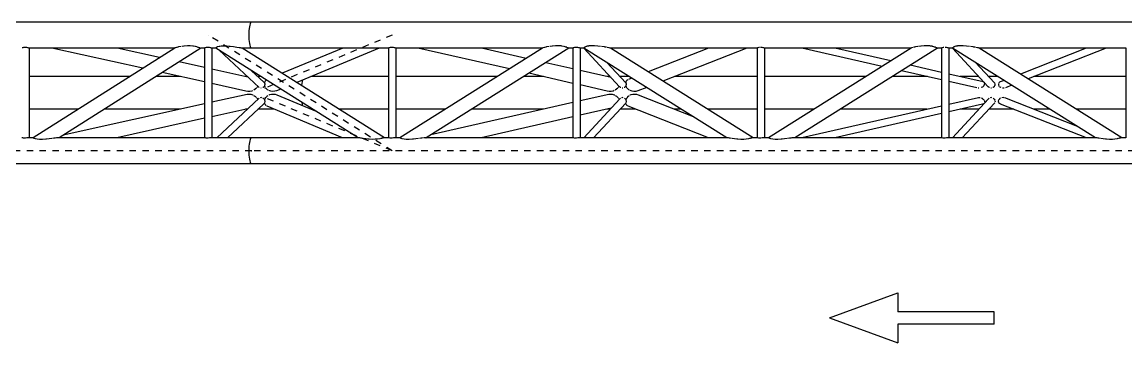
# Model space of a CAD drawing. Header units: millimetres. Extents: x 149919 to 150445, y 136651 to 136866.
# Drawn here: x 150213.99 to 150231.16, y 136787.48 to 136792.48 of the extents above; entities that cross this region are included whole.
import ezdxf

# ---------------------------------------------------------------- set-up
doc = ezdxf.new("R2010")
doc.units = ezdxf.units.MM
doc.header["$LTSCALE"] = 0.25
doc.linetypes.add('CENTER', pattern=[50.8, 31.75, -6.35, 6.35, -6.35])
doc.linetypes.add('XKITLINE00', pattern=[0])

# ---------------------------------------------------------------- blocks, each defined once
blk = doc.blocks.new('çatıı')
at = {"color": 8, "linetype": 'XKITLINE00'}
for p, q in [((7574.7, 14210.6), (6406.2, 14210.6)), ((7571.3, 14203.3), (7570.8, 14200.4)), ((7571.8, 14205.8), (7571.3, 14203.3)), ((7572.4, 14207.9), (7571.8, 14205.8)), ((7572.4, 14207.9), (7571.8, 14205.8)), ((7573.1, 14209.4), (7572.4, 14207.9)), ((7573.1, 14209.4), (7572.4, 14207.9)), ((7573.9, 14210.3), (7573.1, 14209.4)), ((7573.9, 14210.3), (7573.1, 14209.4)), ((7574.7, 14210.6), (7573.9, 14210.3)), ((7574.7, 14210.6), (7573.9, 14210.3)), ((9008.6, 14210.6), (7574.7, 14210.6)), ((7570.3, 14193.8), (7570.2, 14190.3)), ((7570.2, 14190.3), (7570.3, 14186.7)), ((7570.5, 14197.2), (7570.3, 14193.8)), ((7570.3, 14186.7), (7570.5, 14183.3)), ((7570.8, 14200.4), (7570.5, 14197.2)), ((7217.6, 14170.4), (7217.5, 14170.3)), ((7217.8, 14170.4), (7217.6, 14170.4)), ((7218.4, 14170.7), (7217.8, 14170.4)), ((7219.6, 14171), (7218.4, 14170.7)), ((7221.2, 14171.1), (7219.6, 14171)), ((7223, 14171), (7221.2, 14171.1)), ((7224.7, 14170.8), (7223, 14171)), ((7226.3, 14170.4), (7224.7, 14170.8)), ((7226.4, 14170.4), (7226.3, 14170.4)), ((7227.1, 14170.3), (7226.4, 14170.4)), ((7227.6, 14170.2), (7227.3, 14170.3)), ((7228.4, 14170), (7227.6, 14170.2)), ((7228.5, 14169.9), (7228.4, 14170)), ((7228.6, 14170), (7228.5, 14169.9)), ((7454.7, 14170), (7228.6, 14170)), ((7228.7, 14170), (7228.7, 14030.6)), ((7454.9, 14170.1), (7234.6, 14030.6)), ((7405.3, 14138.7), (7264, 14170)), ((7495.5, 14170), (7275.4, 14030.6)), ((7431.5, 14155.3), (7365.2, 14170)), ((7455.2, 14170.3), (7454.9, 14170.1)), ((7455.5, 14170.4), (7455.3, 14170.3)), ((7455.6, 14170.4), (7455.5, 14170.4)), ((7457.7, 14171.1), (7455.6, 14170.4)), ((7458.1, 14171.1), (7457.7, 14171.1)), ((7459.8, 14171.5), (7458.5, 14171.2)), ((7461, 14171.8), (7459.8, 14171.5)), ((7465.2, 14172.6), (7461, 14171.8)), ((7465.2, 14172.6), (7465.2, 14172.6)), ((7469.4, 14173.1), (7466.3, 14172.7)), ((7469.8, 14173.2), (7469.4, 14173.1)), ((7474.7, 14173.6), (7469.8, 14173.2)), ((7479.2, 14173.7), (7474.7, 14173.6)), ((7483.2, 14173.3), (7479.2, 14173.7)), ((7484, 14173.1), (7483.2, 14173.3)), ((7486.8, 14172.7), (7484, 14173.1)), ((7489.6, 14172), (7487.2, 14172.6)), ((7490.6, 14171.5), (7489.6, 14172)), ((7491.7, 14171.2), (7490.6, 14171.5)), ((7493.6, 14170.5), (7492, 14171.1)), ((7493.6, 14170.5), (7493.7, 14170.4)), ((7494.1, 14170.3), (7493.7, 14170.4)), ((7494.9, 14170.1), (7494.3, 14170.3)), ((7495.1, 14169.9), (7494.9, 14170.1)), ((7495.4, 14170), (7495.1, 14169.9)), ((7501.4, 14170), (7495.5, 14170)), ((7501.6, 14170.3), (7501.4, 14170.1)), ((7501.4, 14170.1), (7501.4, 14030.5)), ((7501.7, 14170.4), (7501.6, 14170.3)), ((7502, 14170.4), (7501.7, 14170.4)), ((7502.5, 14170.7), (7502, 14170.4)), ((7503.8, 14171), (7502.5, 14170.7)), ((7505.4, 14171.1), (7503.8, 14171)), ((7507.1, 14171.1), (7505.4, 14171.1)), ((7508.9, 14170.8), (7507.1, 14171.1)), ((7510.5, 14170.5), (7508.9, 14170.8)), ((7510.6, 14170.4), (7510.5, 14170.5)), ((7511.3, 14170.3), (7510.6, 14170.4)), ((7511.8, 14170.2), (7511.6, 14170.3)), ((7512.6, 14170), (7511.8, 14170.2)), ((7512.8, 14170), (7512.6, 14169.9)), ((7512.6, 14169.9), (7512.6, 14170)), ((7518.9, 14170), (7512.8, 14170)), ((7512.8, 14170), (7512.8, 14030.6)), ((7518.9, 14170.3), (7518.7, 14170.1)), ((7740.6, 14030.5), (7518.7, 14170.1)), ((7519.8, 14171.1), (7518.9, 14170.6)), ((7518.9, 14170.6), (7518.9, 14170.3)), ((7520.1, 14171.2), (7519.8, 14171.1)), ((7521.4, 14171.9), (7520.1, 14171.2)), ((7523.9, 14172.5), (7521.4, 14171.9)), ((7525.4, 14172.7), (7523.9, 14172.5)), ((7527.1, 14173.1), (7525.4, 14172.7)), ((7531.3, 14173.3), (7527.1, 14173.1)), ((7536.1, 14173.1), (7531.3, 14173.3)), ((7539.8, 14172.7), (7536.1, 14173.1)), ((7541.4, 14172.6), (7539.8, 14172.7)), ((7546.6, 14172), (7541.4, 14172.6)), ((7551.6, 14171.2), (7546.6, 14172)), ((7555.4, 14170.6), (7551.6, 14171.2)), ((7557.3, 14170.3), (7555.4, 14170.6)), ((7558.3, 14170.2), (7557.3, 14170.3)), ((7559.8, 14169.9), (7558.3, 14170.2)), ((7574.7, 14170), (7559.6, 14170)), ((7559.8, 14170), (7559.9, 14169.9)), ((7559.9, 14169.9), (7559.8, 14169.9)), ((7781.6, 14030.6), (7559.9, 14170)), ((7570.5, 14183.3), (7570.8, 14180.1)), ((7570.8, 14180.1), (7571.3, 14177.2)), ((7571.3, 14177.2), (7571.8, 14174.7)), ((7571.8, 14174.7), (7572.4, 14172.7)), ((7571.8, 14174.7), (7572.4, 14172.7)), ((7572.4, 14172.7), (7573.1, 14171.2)), ((7572.4, 14172.7), (7573.1, 14171.2)), ((7573.1, 14171.2), (7573.9, 14170.3)), ((7573.1, 14171.2), (7573.9, 14170.3)), ((7574.7, 14170), (7573.9, 14170.3)), ((7574.7, 14170), (7573.9, 14170.3)), ((7787.6, 14170), (7574.7, 14170)), ((7716.3, 14170), (7622.3, 14130.8)), ((7773, 14170), (7644.8, 14116.6)), ((7787.8, 14170.3), (7787.6, 14170.1)), ((7787.6, 14170.1), (7787.6, 14030.6)), ((7788.3, 14170.4), (7787.9, 14170.4)), ((7787.9, 14170.4), (7787.9, 14170.3)), ((7788.7, 14170.7), (7788.3, 14170.4)), ((7790, 14171), (7788.7, 14170.7)), ((7791.6, 14171.1), (7790, 14171)), ((7793.3, 14171.1), (7791.6, 14171.1)), ((7795.1, 14170.9), (7793.3, 14171.1)), ((7796.7, 14170.5), (7795.1, 14170.9)), ((7796.9, 14170.4), (7796.7, 14170.5)), ((7797.7, 14170.3), (7796.9, 14170.4)), ((7798.8, 14170), (7798, 14170.3)), ((7799, 14170), (7798.8, 14170)), ((7798.8, 14170), (7798.8, 14170)), ((8027.3, 14170), (7799, 14170)), ((7799, 14170), (7799, 14030.6)), ((8027.4, 14170.1), (7805.2, 14030.6)), ((7975.8, 14137.6), (7833.3, 14170)), ((8068.3, 14170), (7846.2, 14030.6)), ((8002, 14154.1), (7932.2, 14170)), ((8027.8, 14170.3), (8027.4, 14170.1)), ((8028.1, 14170.4), (8027.9, 14170.3)), ((8028.3, 14170.4), (8028.1, 14170.4)), ((8030.3, 14171.1), (8028.3, 14170.4)), ((8030.6, 14171.1), (8030.3, 14171.1)), ((8032.6, 14171.5), (8031.2, 14171.2)), ((8033.6, 14171.8), (8032.6, 14171.5)), ((8037.7, 14172.6), (8033.6, 14171.8)), ((8042.4, 14173.2), (8039, 14172.8)), ((8042.5, 14173.2), (8042.4, 14173.2)), ((8047.5, 14173.7), (8042.5, 14173.2)), ((8052.1, 14173.8), (8047.5, 14173.7)), ((8056.2, 14173.4), (8052.1, 14173.8)), ((8057.1, 14173.2), (8056.2, 14173.4)), ((8059.7, 14172.8), (8057.1, 14173.2)), ((8060, 14172.8), (8059.7, 14172.8)), ((8062.6, 14172.1), (8060.7, 14172.6)), ((8063.7, 14171.5), (8062.6, 14172.1)), ((8064.9, 14171.3), (8063.7, 14171.5)), ((8064.9, 14171.2), (8064.9, 14171.3)), ((8066.5, 14170.6), (8065.2, 14171.1)), ((8066.5, 14170.6), (8066.6, 14170.4)), ((8067.2, 14170.3), (8066.6, 14170.4)), ((8067.8, 14170.2), (8067.4, 14170.3)), ((8068, 14170), (8067.8, 14170.2)), ((8068.3, 14170), (8068, 14170)), ((8074.4, 14170), (8068.2, 14170)), ((8068.3, 14170), (8068.3, 14170)), ((8074.6, 14170.3), (8074.4, 14170.1)), ((8074.4, 14170.1), (8074.4, 14030.6)), ((8075.1, 14170.4), (8074.7, 14170.4)), ((8074.7, 14170.4), (8074.7, 14170.3)), ((8075.5, 14170.7), (8075.1, 14170.4)), ((8076.8, 14171), (8075.5, 14170.7)), ((8078.4, 14171.1), (8076.8, 14171)), ((8080.1, 14171.1), (8078.4, 14171.1)), ((8081.9, 14170.9), (8080.1, 14171.1)), ((8083.5, 14170.5), (8081.9, 14170.9)), ((8083.7, 14170.4), (8083.5, 14170.5)), ((8084.5, 14170.3), (8083.7, 14170.4)), ((8085.6, 14170), (8084.8, 14170.3)), ((8085.8, 14170), (8085.6, 14170)), ((8085.6, 14170), (8085.6, 14170)), ((8092, 14170), (8085.8, 14170)), ((8085.8, 14170), (8085.8, 14030.6)), ((8091.3, 14170), (8147.2, 14109.8)), ((8091.7, 14170.3), (8091.6, 14170.2)), ((8314.1, 14030.5), (8091.6, 14170.2)), ((8091.9, 14170.5), (8091.7, 14170.3)), ((8092.4, 14171.1), (8091.8, 14170.6)), ((8091.8, 14170.6), (8091.9, 14170.5)), ((8092.6, 14171.3), (8092.5, 14171.3)), ((8093.3, 14171.6), (8092.6, 14171.3)), ((8094.1, 14172.1), (8093.3, 14171.6)), ((8095.4, 14172.6), (8094.1, 14172.1)), ((8096.4, 14172.9), (8096, 14172.8)), ((8098.7, 14173.2), (8096.4, 14172.9)), ((8099.5, 14173.5), (8098.7, 14173.2)), ((8103.5, 14173.8), (8099.5, 14173.5)), ((8108.2, 14173.7), (8103.5, 14173.8)), ((8113.5, 14173.2), (8108.2, 14173.7)), ((8117.6, 14172.8), (8113.5, 14173.2)), ((8123.7, 14171.8), (8119.1, 14172.6)), ((8124.8, 14171.6), (8123.7, 14171.8)), ((8126.7, 14171.3), (8124.8, 14171.6)), ((8127.8, 14171.1), (8127.6, 14171.1)), ((8130.6, 14170.5), (8127.8, 14171.1)), ((8131, 14170.4), (8130.6, 14170.5)), ((8131.5, 14170.3), (8131, 14170.4)), ((8132.7, 14170.1), (8131.8, 14170.3)), ((8133, 14170), (8132.7, 14170.1)), ((8361.2, 14170), (8133, 14170)), ((8133, 14170), (8133, 14170)), ((8355.1, 14030.6), (8133, 14170)), ((8285.4, 14170), (8191.6, 14133.2)), ((8345.1, 14170), (8214.6, 14118.7)), ((8361.4, 14170.3), (8361.2, 14170.1)), ((8361.2, 14170.1), (8361.2, 14030.6)), ((8361.9, 14170.5), (8361.5, 14170.4)), ((8361.5, 14170.4), (8361.5, 14170.3)), ((8362.3, 14170.7), (8361.9, 14170.5)), ((8363.6, 14171), (8362.3, 14170.7)), ((8364.8, 14171.1), (8363.6, 14171)), ((8366.9, 14171.1), (8366.6, 14171.1)), ((8368.7, 14170.9), (8366.9, 14171.1)), ((8370.3, 14170.5), (8368.7, 14170.9)), ((8370.5, 14170.5), (8370.3, 14170.5)), ((8371.3, 14170.3), (8370.5, 14170.5)), ((8372.4, 14170), (8371.6, 14170.3)), ((8372.6, 14170), (8372.4, 14170)), ((8372.4, 14170), (8372.4, 14170)), ((8600.9, 14170), (8372.6, 14170)), ((8372.6, 14170), (8372.6, 14030.6)), ((8601, 14170.1), (8378.8, 14030.6)), ((8641.9, 14170), (8419.8, 14030.6)), ((8555.7, 14141.6), (8430.8, 14170)), ((8569.3, 14150.1), (8481.9, 14170)), ((8601.4, 14170.3), (8601, 14170.1)), ((8601.7, 14170.4), (8601.5, 14170.3)), ((8601.9, 14170.5), (8601.7, 14170.4)), ((8604, 14171.1), (8601.9, 14170.5)), ((8604, 14171.1), (8604, 14171.1)), ((8606.2, 14171.6), (8604.7, 14171.3)), ((8607.3, 14171.8), (8606.2, 14171.6)), ((8611, 14172.6), (8607.3, 14171.8)), ((8616, 14173.2), (8612.4, 14172.8)), ((8616.2, 14173.3), (8616, 14173.2)), ((8621.2, 14173.7), (8616.2, 14173.3)), ((8625.8, 14173.8), (8621.2, 14173.7)), ((8629.8, 14173.4), (8625.8, 14173.8)), ((8630.7, 14173.2), (8629.8, 14173.4)), ((8633.4, 14172.9), (8630.7, 14173.2)), ((8633.7, 14172.8), (8633.4, 14172.9)), ((8636.2, 14172.1), (8634.5, 14172.6)), ((8637.3, 14171.6), (8636.2, 14172.1)), ((8638.5, 14171.3), (8637.3, 14171.6)), ((8638.6, 14171.3), (8638.5, 14171.3)), ((8640.1, 14170.6), (8638.9, 14171.1)), ((8640.1, 14170.6), (8640.2, 14170.5)), ((8640.8, 14170.3), (8640.2, 14170.5)), ((8641.4, 14170.2), (8641, 14170.3)), ((8641.4, 14170.2), (8641.6, 14170)), ((8641.9, 14170), (8641.6, 14170)), ((8648, 14170), (8641.8, 14170)), ((8641.9, 14170), (8641.9, 14170)), ((8648.2, 14170.3), (8648, 14170.1)), ((8648, 14170.1), (8648, 14030.6)), ((8648.7, 14170.5), (8648.3, 14170.4)), ((8648.3, 14170.4), (8648.3, 14170.3)), ((8649.1, 14170.7), (8648.7, 14170.5)), ((8650.4, 14171), (8649.1, 14170.7)), ((8651.5, 14171.1), (8650.4, 14171)), ((8655.5, 14170.9), (8653.7, 14171.1)), ((8657.1, 14170.5), (8655.5, 14170.9)), ((8657.3, 14170.5), (8657.1, 14170.5)), ((8658.1, 14170.3), (8657.3, 14170.5)), ((8659.2, 14170), (8658.4, 14170.3)), ((8659.4, 14170), (8659.2, 14170)), ((8659.2, 14170), (8659.2, 14170)), ((8665.5, 14170), (8659.4, 14170)), ((8659.4, 14170), (8659.4, 14030.6)), ((8664.9, 14170), (8720.8, 14109.8)), ((8665.3, 14170.3), (8665.2, 14170.2)), ((8887.7, 14030.5), (8665.2, 14170.2)), ((8665.5, 14170.5), (8665.3, 14170.3)), ((8665.9, 14171.1), (8665.4, 14170.6)), ((8665.4, 14170.6), (8665.5, 14170.5)), ((8666.2, 14171.3), (8666.1, 14171.3)), ((8666.9, 14171.6), (8666.2, 14171.3)), ((8667.6, 14172.1), (8666.9, 14171.6)), ((8668.8, 14172.6), (8667.6, 14172.1)), ((8669.9, 14172.9), (8669.5, 14172.8)), ((8672.2, 14173.3), (8669.9, 14172.9)), ((8673.1, 14173.5), (8672.2, 14173.3)), ((8677, 14173.8), (8673.1, 14173.5)), ((8681.7, 14173.8), (8677, 14173.8)), ((8687, 14173.3), (8681.7, 14173.8)), ((8691.4, 14172.8), (8687, 14173.3)), ((8697.2, 14171.9), (8693, 14172.6)), ((8698.4, 14171.6), (8697.2, 14171.9)), ((8700.4, 14171.3), (8698.4, 14171.6)), ((8704.2, 14170.5), (8701.4, 14171.1)), ((8701.4, 14171.1), (8701.4, 14171.1)), ((8704.6, 14170.4), (8704.2, 14170.5)), ((8705.1, 14170.3), (8704.6, 14170.4)), ((8706.3, 14170.1), (8705.4, 14170.3)), ((8706.5, 14170), (8706.3, 14170.1)), ((8706.5, 14170), (8706.5, 14170)), ((8934.8, 14170), (8706.6, 14170)), ((8928.7, 14030.6), (8706.6, 14170)), ((8873.2, 14170), (8770.7, 14129.7)), ((8904.4, 14170), (8782.7, 14122.2)), ((8935, 14170.3), (8934.8, 14170.1)), ((8934.8, 14170.1), (8934.8, 14030.6)), ((7586.2, 14108.6), (7524, 14166.8)), ((7501.4, 14139.8), (7461.7, 14148.6)), ((7568.9, 14124.9), (7512.8, 14137.3)), ((7593.6, 14117.2), (7574.6, 14134.9)), ((8074.4, 14137.7), (8032.2, 14147.3)), ((8133.8, 14124.2), (8085.8, 14135.1)), ((8127.4, 14147.7), (8156.7, 14116.2)), ((8648, 14120.7), (8585.9, 14134.8)), ((8648, 14132.3), (8599.4, 14143.3)), ((8701, 14147.7), (8730.3, 14116.2)), ((7384.8, 14125.7), (7228.7, 14125.7)), ((7464, 14125.7), (7425.6, 14125.7)), ((7501.4, 14117.4), (7435.5, 14132)), ((7568, 14125.7), (7565.2, 14125.7)), ((7589.4, 14125.7), (7584.5, 14125.7)), ((7593.6, 14117.2), (7593.5, 14117.2)), ((7594, 14116.8), (7593.6, 14117.2)), ((7595.1, 14117.6), (7594.9, 14116.8)), ((7595.3, 14118), (7595.1, 14117.6)), ((7596.2, 14119.3), (7595.7, 14118.5)), ((7596.7, 14119.7), (7596.2, 14119.3)), ((7597.7, 14120.4), (7596.7, 14119.7)), ((7653.3, 14118.2), (7652.8, 14115.2)), ((7653.3, 14118.2), (7652.8, 14115.2)), ((7653.9, 14120.3), (7653.3, 14118.2)), ((7653.9, 14120.3), (7653.3, 14118.2)), ((7787.6, 14125.7), (7666.7, 14125.7)), ((7956.7, 14125.7), (7799, 14125.7)), ((8028.5, 14125.7), (7997.7, 14125.7)), ((8074.4, 14115.2), (8005.9, 14130.8)), ((8132.4, 14125.7), (8127.4, 14125.7)), ((8162.5, 14125.7), (8147.9, 14125.7)), ((8156.9, 14117.6), (8156.7, 14116.8)), ((8157.2, 14118), (8156.9, 14117.6)), ((8158.1, 14119.2), (8157.5, 14118.5)), ((8158.6, 14119.6), (8158.1, 14119.2)), ((8159.7, 14120.5), (8158.6, 14119.6)), ((8159.8, 14120.6), (8159.7, 14120.5)), ((8161.8, 14121.5), (8160.8, 14121)), ((8166.4, 14123.3), (8161.8, 14121.5)), ((8361.2, 14125.7), (8232.3, 14125.7)), ((8530.3, 14125.7), (8372.6, 14125.7)), ((8626, 14125.7), (8571.3, 14125.7)), ((8712.7, 14117.6), (8659.4, 14129.7)), ((8703.1, 14108.2), (8659.4, 14118.1)), ((8706, 14125.7), (8677.1, 14125.7)), ((8714, 14116.8), (8712.7, 14117.6)), ((8736.1, 14125.7), (8721.5, 14125.7)), ((8739.4, 14117.4), (8738.3, 14116.8)), ((8745.5, 14119.8), (8739.4, 14117.4)), ((8934.8, 14125.7), (8791.6, 14125.7)), ((7565.5, 14103.2), (7512.8, 14114.9)), ((7568.6, 14102.7), (7565.5, 14103.2)), ((7571.8, 14102.7), (7568.6, 14102.7)), ((7574.8, 14103.3), (7571.8, 14102.7)), ((7576.2, 14103.9), (7574.8, 14103.3)), ((7579.9, 14106), (7577.8, 14104.6)), ((7580.2, 14106.3), (7579.9, 14106)), ((7582, 14107.8), (7580.2, 14106.3)), ((7583.7, 14110), (7582.5, 14108.5)), ((7584.1, 14110.6), (7583.7, 14110.1)), ((7583.7, 14110.1), (7583.7, 14110)), ((7586.6, 14108.5), (7586.2, 14108.6)), ((7589.4, 14107.7), (7589.1, 14107.8)), ((7589.6, 14107.8), (7589.4, 14107.7)), ((7592.7, 14108.9), (7591.9, 14108.5)), ((7593.9, 14110), (7592.7, 14108.9)), ((7594, 14110.1), (7593.9, 14110)), ((7594.6, 14116.2), (7594, 14116.8)), ((7594.8, 14111.3), (7594, 14110.1)), ((7594.9, 14116.8), (7594.6, 14116.2)), ((7594.6, 14116.2), (7594.8, 14115.4)), ((7594.8, 14115.4), (7595, 14115)), ((7594.9, 14111.7), (7594.8, 14111.3)), ((7594.8, 14111.3), (7595.4, 14110.1)), ((7594.8, 14111.3), (7594.8, 14111.3)), ((7595, 14113.3), (7594.9, 14111.7)), ((7595, 14115), (7595, 14113.5)), ((7595, 14113.5), (7595, 14113.3)), ((7595.4, 14110.1), (7595.8, 14109.1)), ((7595.8, 14109.1), (7596.2, 14108.5)), ((7596.7, 14107.8), (7597.3, 14107.1)), ((7598.2, 14106.3), (7597.3, 14107.1)), ((7599.2, 14105.3), (7598.2, 14106.3)), ((7600.4, 14104.6), (7599.2, 14105.3)), ((7604.4, 14103), (7601.6, 14103.9)), ((7607.4, 14102.6), (7604.4, 14103)), ((7610.5, 14102.8), (7607.4, 14102.6)), ((7613.5, 14103.5), (7610.5, 14102.8)), ((7620.2, 14106.3), (7613.5, 14103.5)), ((7652.8, 14115.2), (7652.3, 14111.9)), ((7652.8, 14115.2), (7652.3, 14111.9)), ((8128, 14103.1), (8085.8, 14112.7)), ((8131.1, 14102.6), (8128, 14103.1)), ((8134.2, 14102.7), (8131.1, 14102.6)), ((8137.2, 14103.3), (8134.2, 14102.7)), ((8138.7, 14103.9), (8137.2, 14103.3)), ((8142.3, 14106), (8140.2, 14104.6)), ((8142.5, 14106.2), (8142.3, 14106)), ((8144.3, 14107.8), (8142.5, 14106.2)), ((8145.9, 14110), (8144.8, 14108.5)), ((8146.3, 14110.7), (8145.9, 14110)), ((8148.4, 14108.6), (8147.2, 14109.8)), ((8148.8, 14108.5), (8148.4, 14108.6)), ((8151.6, 14107.7), (8151.2, 14107.8)), ((8151.9, 14107.8), (8151.6, 14107.7)), ((8154.9, 14108.9), (8154.1, 14108.5)), ((8156.1, 14110), (8154.9, 14108.9)), ((8156.2, 14110.1), (8156.1, 14110)), ((8156.8, 14111), (8156.2, 14110.1)), ((8156.7, 14116.8), (8156.6, 14116.3)), ((8156.7, 14116.2), (8156.9, 14115.5)), ((8157, 14111.8), (8156.8, 14111)), ((8156.8, 14111.1), (8157.4, 14110)), ((8156.9, 14115.5), (8157.1, 14115.1)), ((8157.1, 14113.4), (8157, 14111.8)), ((8157.1, 14115.1), (8157.2, 14113.6)), ((8157.2, 14113.6), (8157.1, 14113.4)), ((8157.4, 14110), (8157.7, 14109)), ((8157.7, 14109), (8158.2, 14108.5)), ((8158.7, 14107.8), (8159.3, 14107)), ((8160.3, 14106.2), (8159.3, 14107)), ((8161.3, 14105.2), (8160.3, 14106.2)), ((8162.4, 14104.6), (8161.3, 14105.2)), ((8163.7, 14103.9), (8163.7, 14103.9)), ((8166.5, 14103), (8163.7, 14103.9)), ((8169.5, 14102.6), (8166.5, 14103)), ((8172.6, 14102.7), (8169.5, 14102.6)), ((8175.7, 14103.4), (8172.6, 14102.7)), ((8189.4, 14108.8), (8175.7, 14103.4)), ((8705.2, 14107.7), (8705.1, 14107.8)), ((8705.8, 14107.8), (8705.2, 14107.7)), ((8711.6, 14109.5), (8709.7, 14108.5)), ((8709.7, 14108.5), (8709.7, 14108.5)), ((8712, 14110), (8711.6, 14109.5)), ((8713.2, 14110.9), (8712, 14110)), ((8713.6, 14111.5), (8713.2, 14110.9)), ((8714, 14116.8), (8714.7, 14115.6)), ((8714.3, 14112.5), (8714, 14112.1)), ((8714.5, 14113.6), (8714.3, 14112.5)), ((8714.8, 14114.1), (8714.5, 14113.6)), ((8714.7, 14115.6), (8714.8, 14115.5)), ((8714.8, 14114.9), (8714.8, 14114.1)), ((8722, 14108.6), (8720.8, 14109.8)), ((8722.4, 14108.5), (8722, 14108.6)), ((8725.2, 14107.7), (8724.8, 14107.8)), ((8725.5, 14107.8), (8725.2, 14107.7)), ((8728.5, 14108.9), (8727.7, 14108.5)), ((8729.7, 14110), (8728.5, 14108.9)), ((8729.8, 14110.1), (8729.7, 14110)), ((8730.6, 14111.5), (8729.8, 14110.1)), ((8730.3, 14116.2), (8730.7, 14115.5)), ((8731.1, 14113.2), (8730.8, 14112.1)), ((8730.9, 14114.9), (8731, 14114.8)), ((8731, 14114.8), (8731.1, 14113.6)), ((8731.1, 14113.6), (8731.1, 14113.2)), ((8736.8, 14114.9), (8736.6, 14113.8)), ((8736.6, 14113.8), (8736.6, 14113.6)), ((8736.6, 14113.6), (8736.8, 14112.2)), ((8736.8, 14112.2), (8736.8, 14112.1)), ((8737.9, 14116.6), (8737.1, 14115.5)), ((8737.2, 14111.5), (8737.6, 14110.6)), ((8738.3, 14110), (8737.6, 14110.6)), ((8738.3, 14116.8), (8737.9, 14116.6)), ((8738.3, 14110), (8739, 14109.3)), ((8740.6, 14108.5), (8739, 14109.3)), ((8745.3, 14107.8), (8743, 14107.8)), ((8757.5, 14112.3), (8747.4, 14108.3)), ((7501.4, 14083.1), (7281.5, 14034.4)), ((7567.7, 14097.8), (7512.8, 14085.7)), ((7586.3, 14092), (7520.6, 14030.6)), ((7593.7, 14083.5), (7537.1, 14030.6)), ((7570.8, 14098), (7567.7, 14097.8)), ((7573.9, 14097.7), (7570.8, 14098)), ((7576.8, 14096.8), (7573.9, 14097.7)), ((7577, 14096.7), (7576.8, 14096.8)), ((7579.3, 14095.5), (7578.3, 14096)), ((7580.5, 14094.4), (7579.3, 14095.5)), ((7581.5, 14093.7), (7580.5, 14094.4)), ((7581.5, 14093.7), (7582.3, 14092.8)), ((7583, 14092.1), (7583.4, 14091.7)), ((7583.4, 14091.7), (7584, 14090.6)), ((7584, 14090.6), (7584.3, 14090.1)), ((7586.5, 14092.1), (7586.3, 14092)), ((7589.6, 14093), (7587.9, 14092.7)), ((7590.3, 14092.8), (7589.6, 14093)), ((7592.9, 14091.8), (7592.2, 14092.1)), ((7594, 14090.7), (7592.9, 14091.8)), ((7593.7, 14083.5), (7593.6, 14083.4)), ((7594.1, 14083.9), (7593.7, 14083.5)), ((7594.1, 14090.5), (7594, 14090.7)), ((7594.1, 14090.5), (7594.7, 14089.7)), ((7594.5, 14084.2), (7594.1, 14083.9)), ((7594.5, 14084.2), (7594.5, 14083.9)), ((7594.5, 14083.9), (7594.6, 14083.8)), ((7594.6, 14083.8), (7595.2, 14082.6)), ((7595, 14090.4), (7594.7, 14089.5)), ((7594.7, 14089.7), (7594.9, 14088.9)), ((7594.9, 14085.1), (7594.7, 14084.4)), ((7594.9, 14088.9), (7595, 14088)), ((7595, 14085.5), (7594.9, 14085.1)), ((7595.1, 14090.6), (7595, 14090.4)), ((7595, 14087.9), (7595, 14087.3)), ((7595, 14087.3), (7595.1, 14087.1)), ((7595.1, 14087.1), (7595, 14085.7)), ((7595, 14085.6), (7595, 14085.5)), ((7595.9, 14092.1), (7595.1, 14090.6)), ((7597.9, 14094.4), (7596.4, 14092.8)), ((7599.9, 14096), (7597.9, 14094.5)), ((7597.9, 14094.5), (7597.9, 14094.4)), ((7602.6, 14097.3), (7601.4, 14096.7)), ((7605.5, 14097.9), (7602.6, 14097.3)), ((7608.6, 14098), (7605.5, 14097.9)), ((7611.6, 14097.6), (7608.6, 14098)), ((7614.5, 14096.7), (7611.6, 14097.6)), ((7676.6, 14070.8), (7614.5, 14096.7)), ((7652.7, 14085.8), (7652.8, 14085.3)), ((7652.7, 14085.8), (7652.8, 14085.3)), ((7652.8, 14085.3), (7653.3, 14082.3)), ((7652.8, 14085.3), (7653.3, 14082.3)), ((8074.4, 14085.3), (7853.4, 14035.1)), ((8130.3, 14097.9), (8085.8, 14087.8)), ((8147.3, 14090.9), (8091.3, 14030.6)), ((8156.7, 14084.3), (8106.7, 14030.6)), ((8133.3, 14098.1), (8130.3, 14097.9)), ((8136.3, 14097.8), (8133.3, 14098.1)), ((8139.2, 14096.9), (8136.3, 14097.8)), ((8139.5, 14096.7), (8139.2, 14096.9)), ((8141.7, 14095.5), (8140.8, 14096)), ((8142.8, 14094.5), (8141.7, 14095.5)), ((8143.8, 14093.8), (8142.8, 14094.5)), ((8143.8, 14093.8), (8144.7, 14092.8)), ((8145.3, 14092.1), (8145.7, 14091.7)), ((8145.7, 14091.7), (8146.2, 14090.7)), ((8146.2, 14090.7), (8146.6, 14090.1)), ((8148.5, 14092.1), (8147.3, 14090.9)), ((8148.7, 14092.1), (8148.5, 14092.1)), ((8151.8, 14093), (8150.1, 14092.8)), ((8152.6, 14092.8), (8151.8, 14093)), ((8155.1, 14091.8), (8154.5, 14092.1)), ((8156.2, 14090.7), (8155.1, 14091.8)), ((8156.4, 14090.5), (8156.2, 14090.7)), ((8156.4, 14090.5), (8156.7, 14090)), ((8156.4, 14084), (8156.5, 14083.9)), ((8156.5, 14083.9), (8157, 14082.6)), ((8156.9, 14090.5), (8156.7, 14089.8)), ((8156.7, 14090), (8156.7, 14089.9)), ((8156.7, 14089.9), (8157, 14088.8)), ((8157, 14085.1), (8156.7, 14084.3)), ((8157.1, 14090.7), (8156.9, 14090.5)), ((8157, 14088.8), (8157.1, 14088)), ((8157.1, 14085.4), (8157, 14085.1)), ((8157.9, 14092.1), (8157.1, 14090.7)), ((8157.1, 14087.9), (8157.2, 14087.2)), ((8157.2, 14087), (8157.1, 14085.7)), ((8157.1, 14085.6), (8157.1, 14085.4)), ((8157.2, 14087.2), (8157.2, 14087)), ((8159.9, 14094.5), (8158.3, 14092.8)), ((8161.9, 14096), (8159.9, 14094.6)), ((8159.9, 14094.6), (8159.9, 14094.5)), ((8164.7, 14097.3), (8163.3, 14096.7)), ((8167.6, 14098), (8164.7, 14097.3)), ((8170.7, 14098.1), (8167.6, 14098)), ((8173.7, 14097.7), (8170.7, 14098.1)), ((8176.7, 14096.7), (8173.7, 14097.7)), ((8262.1, 14063.2), (8176.7, 14096.7)), ((8705.3, 14092.9), (8659.4, 14082.5)), ((8711.8, 14082.7), (8659.4, 14070.9)), ((8720.9, 14090.9), (8664.9, 14030.6)), ((8730.5, 14084.5), (8680.3, 14030.6)), ((8707.5, 14092.9), (8705.3, 14092.9)), ((8708.1, 14092.8), (8707.5, 14092.9)), ((8711.7, 14091.5), (8710.3, 14092.1)), ((8712.5, 14090.7), (8711.7, 14091.5)), ((8713.5, 14083.2), (8711.8, 14082.7)), ((8713.3, 14090.1), (8712.5, 14090.7)), ((8713.3, 14090.1), (8714.1, 14089.1)), ((8714.3, 14083.9), (8713.5, 14083.2)), ((8714.5, 14084), (8714.3, 14083.9)), ((8714.6, 14088.5), (8715, 14087.1)), ((8715.1, 14085.1), (8714.7, 14084.2)), ((8715, 14087.1), (8715.1, 14086.9)), ((8715.1, 14086.9), (8715.3, 14085.7)), ((8722.1, 14092.1), (8720.9, 14090.9)), ((8722.3, 14092.1), (8722.1, 14092.1)), ((8725.4, 14093), (8723.7, 14092.8)), ((8726.2, 14092.8), (8725.4, 14093)), ((8728.7, 14091.8), (8728.1, 14092.1)), ((8729.8, 14090.7), (8728.7, 14091.8)), ((8729.9, 14090.6), (8729.8, 14090.7)), ((8729.9, 14090.6), (8730.8, 14089.1)), ((8730.7, 14085.1), (8730.5, 14084.5)), ((8731, 14088.5), (8731.2, 14087.4)), ((8731.1, 14085.9), (8731, 14085.7)), ((8731.2, 14087.1), (8731.1, 14085.9)), ((8731.2, 14087.4), (8731.2, 14087.1)), ((8736.5, 14088.5), (8736.3, 14088.1)), ((8736.3, 14088.1), (8736.4, 14087.1)), ((8736.4, 14087.1), (8736.3, 14086.4)), ((8736.3, 14086.4), (8736.6, 14085.7)), ((8737, 14089.6), (8736.8, 14089.1)), ((8736.8, 14085.1), (8736.8, 14085)), ((8738, 14083.9), (8736.8, 14085)), ((8738, 14090.7), (8737, 14089.6)), ((8738.3, 14091.1), (8738, 14090.7)), ((8738, 14083.9), (8738, 14083.8)), ((8739.7, 14083), (8738, 14083.8)), ((8740, 14092.2), (8738.3, 14091.1)), ((8873.3, 14030.6), (8739.7, 14083)), ((8744.3, 14093), (8742, 14092.8)), ((8742, 14092.8), (8742, 14092.8)), ((8745.2, 14092.8), (8744.3, 14093)), ((8859.7, 14048.1), (8746.5, 14092.6)), ((7304.6, 14074.9), (7228.7, 14074.9)), ((7464.1, 14074.9), (7345.4, 14074.9)), ((7568.9, 14075.7), (7512.8, 14063.3)), ((7568, 14074.9), (7565.1, 14074.9)), ((7609.9, 14074.9), (7584.5, 14074.9)), ((7595.5, 14082.1), (7596.5, 14081)), ((7596.5, 14081), (7596.9, 14080.6)), ((7598, 14080), (7596.9, 14080.6)), ((7598.7, 14079.5), (7598.7, 14079.5)), ((7716.2, 14030.6), (7598.7, 14079.5)), ((7653.3, 14082.3), (7653.9, 14080.3)), ((7653.3, 14082.3), (7653.9, 14080.3)), ((7670.1, 14074.9), (7666.8, 14074.9)), ((7787.6, 14074.9), (7711.1, 14074.9)), ((7875.7, 14074.9), (7799, 14074.9)), ((8028.7, 14074.9), (7916.8, 14074.9)), ((8133.8, 14076.4), (8085.8, 14065.5)), ((8132.4, 14074.9), (8127.2, 14074.9)), ((8172.4, 14074.9), (8147.9, 14074.9)), ((8157.3, 14082.1), (8158.3, 14081)), ((8158.3, 14081), (8158.6, 14080.7)), ((8159.8, 14080), (8158.6, 14080.7)), ((8285.3, 14030.6), (8160.5, 14079.6)), ((8243.5, 14074.9), (8232.3, 14074.9)), ((8361.2, 14074.9), (8284.5, 14074.9)), ((8449.3, 14074.9), (8372.6, 14074.9)), ((8648, 14079.9), (8430.8, 14030.6)), ((8648, 14068.3), (8482, 14030.6)), ((8625.9, 14074.9), (8490.4, 14074.9)), ((8706, 14074.9), (8677.1, 14074.9)), ((8760.4, 14074.9), (8721.5, 14074.9)), ((8817.1, 14074.9), (8791.5, 14074.9)), ((8934.8, 14074.9), (8858.1, 14074.9)), ((7501.4, 14060.8), (7365.1, 14030.6)), ((8074.4, 14062.9), (7932, 14030.6)), ((7217.6, 14030.5), (7217.3, 14030.5)), ((7217.8, 14030.5), (7217.6, 14030.5)), ((7218.3, 14030.3), (7217.8, 14030.5)), ((7219.6, 14030.1), (7218.7, 14030.2)), ((7221.2, 14030), (7219.6, 14030.1)), ((7223, 14030), (7221.2, 14030)), ((7224.7, 14030.2), (7223, 14030)), ((7225, 14030.2), (7224.7, 14030.2)), ((7226.3, 14030.4), (7225.3, 14030.3)), ((7226.4, 14030.5), (7226.3, 14030.4)), ((7227.6, 14030.5), (7226.4, 14030.5)), ((7228, 14030.6), (7227.6, 14030.5)), ((7234.6, 14030.6), (7228.1, 14030.6)), ((7228.5, 14030.6), (7228.4, 14030.6)), ((7228.5, 14030.6), (7228.5, 14030.6)), ((7234.6, 14030.6), (7234.6, 14030.5)), ((7234.6, 14030.5), (7234.8, 14030.3)), ((7234.6, 14030.5), (7234.6, 14030.5)), ((7234.8, 14030.2), (7235, 14030)), ((7236, 14029.7), (7235, 14030)), ((7236.2, 14029.4), (7236, 14029.7)), ((7236.4, 14029.4), (7236.2, 14029.4)), ((7238.2, 14028.8), (7236.8, 14029.2)), ((7240.9, 14028.4), (7238.2, 14028.8)), ((7241.1, 14028.3), (7240.9, 14028.4)), ((7244.7, 14027.9), (7241.1, 14028.3)), ((7249.1, 14027.9), (7244.7, 14027.9)), ((7254.2, 14028.2), (7249.1, 14027.9)), ((7255.4, 14028.4), (7254.2, 14028.2)), ((7259.4, 14028.7), (7255.4, 14028.4)), ((7263.7, 14029.2), (7259.4, 14028.7)), ((7266.7, 14029.7), (7264.7, 14029.4)), ((7268.9, 14029.9), (7266.7, 14029.7)), ((7270.9, 14030.2), (7268.9, 14029.9)), ((7272.4, 14030.4), (7271.4, 14030.3)), ((7272.7, 14030.5), (7272.4, 14030.4)), ((7274.5, 14030.5), (7272.7, 14030.5)), ((7274.6, 14030.6), (7274.5, 14030.5)), ((7501.4, 14030.6), (7274.7, 14030.6)), ((7275.1, 14030.6), (7274.8, 14030.6)), ((7275.1, 14030.6), (7275.1, 14030.6)), ((7501.7, 14030.5), (7501.4, 14030.5)), ((7502, 14030.5), (7501.7, 14030.5)), ((7502.5, 14030.3), (7502, 14030.5)), ((7503.8, 14030.1), (7503, 14030.2)), ((7505.4, 14030), (7503.8, 14030.1)), ((7507.1, 14030), (7505.4, 14030)), ((7508.9, 14030.2), (7507.1, 14030)), ((7509, 14030.2), (7508.9, 14030.2)), ((7510.5, 14030.4), (7509.4, 14030.3)), ((7510.6, 14030.5), (7510.5, 14030.4)), ((7511.8, 14030.5), (7510.6, 14030.5)), ((7512.1, 14030.6), (7511.8, 14030.5)), ((7574.7, 14030.6), (7512.3, 14030.6)), ((7512.6, 14030.6), (7512.6, 14030.6)), ((7512.6, 14030.6), (7512.6, 14030.6)), ((7570.5, 14017.2), (7570.3, 14013.8)), ((7570.8, 14020.4), (7570.5, 14017.2)), ((7571.2, 14023.3), (7570.8, 14020.4)), ((7571.8, 14025.8), (7571.2, 14023.3)), ((7572.4, 14027.9), (7571.8, 14025.8)), ((7572.4, 14027.9), (7571.8, 14025.8)), ((7573.1, 14029.4), (7572.4, 14027.9)), ((7573.1, 14029.4), (7572.4, 14027.9)), ((7573.9, 14030.3), (7573.1, 14029.4)), ((7573.9, 14030.3), (7573.1, 14029.4)), ((7574.7, 14030.6), (7573.9, 14030.3)), ((7574.7, 14030.6), (7573.9, 14030.3)), ((7740.6, 14030.6), (7574.7, 14030.6)), ((7741.4, 14030.5), (7740.6, 14030.5)), ((7741.7, 14030.4), (7741.4, 14030.5)), ((7742.5, 14030.3), (7741.7, 14030.4)), ((7744.3, 14030), (7743.1, 14030.2)), ((7745.8, 14029.8), (7744.3, 14030)), ((7747.9, 14029.4), (7745.8, 14029.8)), ((7752.4, 14028.8), (7749.3, 14029.2)), ((7755.8, 14028.5), (7752.4, 14028.8)), ((7757.3, 14028.3), (7755.8, 14028.5)), ((7762.2, 14028), (7757.3, 14028.3)), ((7766.7, 14028.1), (7762.2, 14028)), ((7770.6, 14028.5), (7766.7, 14028.1)), ((7770.7, 14028.5), (7770.6, 14028.5)), ((7774.1, 14028.9), (7770.7, 14028.5)), ((7775.1, 14029.2), (7774.1, 14028.9)), ((7776.7, 14029.6), (7776, 14029.4)), ((7777.2, 14029.8), (7776.7, 14029.6)), ((7778.9, 14030.1), (7777.2, 14029.8)), ((7779.2, 14030.2), (7778.9, 14030.1)), ((7780.1, 14030.5), (7779.5, 14030.3)), ((7780.4, 14030.5), (7780.1, 14030.5)), ((7781.1, 14030.5), (7780.4, 14030.5)), ((7787.6, 14030.6), (7781.2, 14030.6)), ((7787.9, 14030.5), (7787.6, 14030.6)), ((7788.3, 14030.5), (7787.9, 14030.5)), ((7788.7, 14030.3), (7788.3, 14030.5)), ((7788.9, 14030.3), (7788.7, 14030.3)), ((7790, 14030.1), (7789.4, 14030.2)), ((7791.6, 14030), (7790, 14030.1)), ((7793.3, 14030), (7791.6, 14030)), ((7795.1, 14030.2), (7793.3, 14030)), ((7795.2, 14030.2), (7795.1, 14030.2)), ((7796.7, 14030.4), (7795.8, 14030.3)), ((7796.9, 14030.5), (7796.7, 14030.4)), ((7798, 14030.5), (7796.9, 14030.5)), ((7798.4, 14030.6), (7798, 14030.5)), ((7805.2, 14030.6), (7798.5, 14030.6)), ((7798.9, 14030.6), (7798.8, 14030.6)), ((7798.8, 14030.6), (7798.8, 14030.6)), ((7805.1, 14030.5), (7805.2, 14030.5)), ((7805.3, 14030.5), (7805.2, 14030.5)), ((7805.3, 14030.5), (7805.4, 14030.3)), ((7805.5, 14030.2), (7805.6, 14030)), ((7806.7, 14029.7), (7805.6, 14030)), ((7806.9, 14029.5), (7806.7, 14029.7)), ((7807.3, 14029.4), (7806.9, 14029.5)), ((7808.8, 14028.9), (7807.8, 14029.2)), ((7811.7, 14028.4), (7808.8, 14028.9)), ((7811.8, 14028.4), (7811.7, 14028.4)), ((7815.3, 14028), (7811.8, 14028.4)), ((7819.8, 14027.9), (7815.3, 14028)), ((7824.9, 14028.2), (7819.8, 14027.9)), ((7826.4, 14028.4), (7824.9, 14028.2)), ((7830.1, 14028.7), (7826.4, 14028.4)), ((7834.4, 14029.2), (7830.1, 14028.7)), ((7837.8, 14029.7), (7835.6, 14029.4)), ((7839.6, 14029.9), (7837.8, 14029.7)), ((7841.7, 14030.2), (7839.6, 14029.9)), ((7843.2, 14030.4), (7842.3, 14030.3)), ((7843.6, 14030.5), (7843.2, 14030.4)), ((7845.3, 14030.5), (7843.6, 14030.5)), ((7845.4, 14030.5), (7845.3, 14030.5)), ((8074.4, 14030.6), (7845.5, 14030.6)), ((7845.9, 14030.6), (7845.7, 14030.6)), ((7845.9, 14030.6), (7846, 14030.6)), ((8074.7, 14030.5), (8074.5, 14030.5)), ((8075.1, 14030.5), (8074.7, 14030.5)), ((8075.5, 14030.3), (8075.1, 14030.5)), ((8075.8, 14030.3), (8075.5, 14030.3)), ((8076.8, 14030.1), (8076.3, 14030.2)), ((8078.4, 14030), (8076.8, 14030.1)), ((8080.1, 14030), (8078.4, 14030)), ((8081.9, 14030.2), (8080.1, 14030)), ((8082, 14030.2), (8081.9, 14030.2)), ((8083.5, 14030.4), (8082.5, 14030.3)), ((8083.7, 14030.5), (8083.5, 14030.4)), ((8084.8, 14030.5), (8083.7, 14030.5)), ((8085.2, 14030.5), (8084.8, 14030.5)), ((8314.1, 14030.6), (8085.3, 14030.6)), ((8085.7, 14030.6), (8085.6, 14030.6)), ((8085.6, 14030.6), (8085.6, 14030.6)), ((8314.9, 14030.5), (8314.1, 14030.5)), ((8315.3, 14030.4), (8314.9, 14030.5)), ((8315.8, 14030.3), (8315.3, 14030.4)), ((8317.9, 14029.9), (8316.3, 14030.2)), ((8319.3, 14029.7), (8317.9, 14029.9)), ((8321.1, 14029.4), (8319.3, 14029.7)), ((8326.1, 14028.7), (8322.1, 14029.2)), ((8329.4, 14028.4), (8326.1, 14028.7)), ((8331, 14028.2), (8329.4, 14028.4)), ((8335.9, 14027.9), (8331, 14028.2)), ((8340.4, 14028), (8335.9, 14027.9)), ((8344.2, 14028.4), (8340.4, 14028)), ((8347.7, 14028.9), (8344.2, 14028.4)), ((8349, 14029.2), (8347.7, 14028.9)), ((8350.3, 14029.6), (8349.7, 14029.4)), ((8350.7, 14029.7), (8350.3, 14029.6)), ((8352.5, 14030.1), (8350.7, 14029.7)), ((8352.9, 14030.2), (8352.5, 14030.1)), ((8353.7, 14030.5), (8353.1, 14030.3)), ((8354, 14030.5), (8353.7, 14030.5)), ((8354.7, 14030.5), (8354, 14030.5)), ((8361.2, 14030.6), (8354.8, 14030.6)), ((8355, 14030.6), (8355, 14030.6)), ((8355, 14030.6), (8355, 14030.6)), ((8361.5, 14030.5), (8361.3, 14030.5)), ((8361.9, 14030.5), (8361.5, 14030.5)), ((8362.3, 14030.3), (8361.9, 14030.5)), ((8362.6, 14030.3), (8362.3, 14030.3)), ((8363.6, 14030.1), (8363.2, 14030.2)), ((8365.2, 14030), (8363.6, 14030.1)), ((8366.9, 14030), (8365.2, 14030)), ((8368.7, 14030.2), (8366.9, 14030)), ((8370.3, 14030.4), (8369.3, 14030.3)), ((8370.5, 14030.5), (8370.3, 14030.4)), ((8371.5, 14030.5), (8370.5, 14030.5)), ((8371.9, 14030.5), (8371.5, 14030.5)), ((8378.8, 14030.6), (8372.1, 14030.6)), ((8372.4, 14030.6), (8372.4, 14030.6)), ((8378.7, 14030.5), (8378.8, 14030.5)), ((8378.9, 14030.5), (8378.8, 14030.5)), ((8378.9, 14030.5), (8379, 14030.3)), ((8379.1, 14030.2), (8379.2, 14030.1)), ((8380.3, 14029.8), (8379.2, 14030.1)), ((8380.5, 14029.5), (8380.3, 14029.8)), ((8381, 14029.4), (8380.5, 14029.5)), ((8382.5, 14028.9), (8381.5, 14029.2)), ((8385.3, 14028.4), (8382.5, 14028.9)), ((8385.4, 14028.4), (8385.3, 14028.4)), ((8389, 14028), (8385.4, 14028.4)), ((8393.4, 14028), (8389, 14028)), ((8398.5, 14028.3), (8393.4, 14028)), ((8400, 14028.4), (8398.5, 14028.3)), ((8403.8, 14028.8), (8400, 14028.4)), ((8407.7, 14029.2), (8403.8, 14028.8)), ((8411.3, 14029.8), (8409, 14029.4)), ((8413.3, 14029.9), (8411.3, 14029.8)), ((8415.1, 14030.2), (8413.3, 14029.9)), ((8416.8, 14030.4), (8415.8, 14030.3)), ((8417.2, 14030.5), (8416.8, 14030.4)), ((8418.9, 14030.5), (8417.2, 14030.5)), ((8418.9, 14030.5), (8418.9, 14030.5)), ((8648, 14030.6), (8419.1, 14030.6)), ((8648.3, 14030.5), (8648.1, 14030.5)), ((8648.7, 14030.5), (8648.3, 14030.5)), ((8649.1, 14030.3), (8648.7, 14030.5)), ((8649.4, 14030.3), (8649.1, 14030.3)), ((8650.4, 14030.1), (8650, 14030.2)), ((8652, 14030), (8650.4, 14030.1)), ((8653.7, 14030.1), (8652, 14030)), ((8655.5, 14030.2), (8653.7, 14030.1)), ((8657.1, 14030.4), (8656.1, 14030.3)), ((8657.3, 14030.5), (8657.1, 14030.4)), ((8658.3, 14030.5), (8657.3, 14030.5)), ((8658.7, 14030.5), (8658.3, 14030.5)), ((8887.7, 14030.6), (8658.9, 14030.6)), ((8888.5, 14030.5), (8887.7, 14030.5)), ((8888.9, 14030.4), (8888.5, 14030.5)), ((8889.4, 14030.3), (8888.9, 14030.4)), ((8891.5, 14029.9), (8890, 14030.2)), ((8892.9, 14029.8), (8891.5, 14029.9)), ((8894.8, 14029.4), (8892.9, 14029.8)), ((8899.6, 14028.7), (8896, 14029.2)), ((8903, 14028.4), (8899.6, 14028.7)), ((8904.5, 14028.3), (8903, 14028.4)), ((8909.4, 14028), (8904.5, 14028.3)), ((8913.9, 14028), (8909.4, 14028)), ((8917.8, 14028.4), (8913.9, 14028)), ((8921.3, 14028.9), (8917.8, 14028.4)), ((8922.5, 14029.2), (8921.3, 14028.9)), ((8923.9, 14029.6), (8923.2, 14029.4)), ((8924.3, 14029.8), (8923.9, 14029.6)), ((8926.1, 14030.1), (8924.3, 14029.8)), ((8926.4, 14030.2), (8926.1, 14030.1)), ((8927.3, 14030.5), (8926.7, 14030.3)), ((8927.5, 14030.5), (8927.3, 14030.5)), ((8928.3, 14030.5), (8927.5, 14030.5)), ((8934.8, 14030.6), (8928.4, 14030.6)), ((7570.3, 14013.8), (7570.2, 14010.3)), ((7570.2, 14010.3), (7570.3, 14006.7)), ((7570.3, 14006.7), (7570.5, 14003.3)), ((7570.5, 14003.3), (7570.8, 14000.1)), ((7570.8, 14000.1), (7571.2, 13997.2)), ((7571.2, 13997.2), (7571.8, 13994.7)), ((7574.7, 13990), (6376.5, 13990)), ((7571.8, 13994.7), (7572.4, 13992.7)), ((7571.8, 13994.7), (7572.4, 13992.7)), ((7572.4, 13992.7), (7573.1, 13991.2)), ((7572.4, 13992.7), (7573.1, 13991.2)), ((7573.1, 13991.2), (7573.9, 13990.3)), ((7573.1, 13991.2), (7573.9, 13990.3)), ((7574.7, 13990), (7573.9, 13990.3)), ((7574.7, 13990), (7573.9, 13990.3)), ((9008.6, 13990), (7574.7, 13990))]:
    blk.add_line(p, q, dxfattribs=at)
at = {"color": 8, "linetype": 'CENTER'}
for p, q in [((7793.3, 14010.3), (7507.1, 14190.3)), ((7793.3, 14190.3), (7595.4, 14107.8)), ((7793.3, 14010.3), (7595.4, 14092.8)), ((7574.7, 14010.3), (6354, 14010.3)), ((9008.6, 14010.3), (7574.7, 14010.3))]:
    blk.add_line(p, q, dxfattribs=at)
at = {"color": 1}
for p, q in [((8473.6, 13750.1), (8580.1, 13789)), ((8580.1, 13789), (8580.1, 13759.7)), ((8729.8, 13759.7), (8580.1, 13759.7)), ((8729.8, 13740.5), (8729.8, 13759.7)), ((8473.6, 13750.1), (8580.1, 13711.2)), ((8729.8, 13740.5), (8580.1, 13740.5)), ((8580.1, 13740.5), (8580.1, 13711.2))]:
    blk.add_line(p, q, dxfattribs=at)
at = {"color": 8, "linetype": 'XKITLINE00'}
for centre in [(7507.1, 14190.3), (7793.3, 14190.3), (7595.4, 14107.8), (7595.4, 14092.8), (7574.7, 14010.3), (7574.7, 14010.3), (7793.3, 14010.3), (7793.3, 14010.3)]:
    blk.add_circle(centre, 0.05, dxfattribs=at)

msp = doc.modelspace()

# ---------------------------------------------------------------- block references
at = {"xscale": 0.009999943142843078, "yscale": 0.009999943142843078, "zscale": 0.009999943142843078}
msp.add_blockref('çatıı', (150141.814, 136650.373), dxfattribs=at)

doc.saveas('drawing.dxf')
